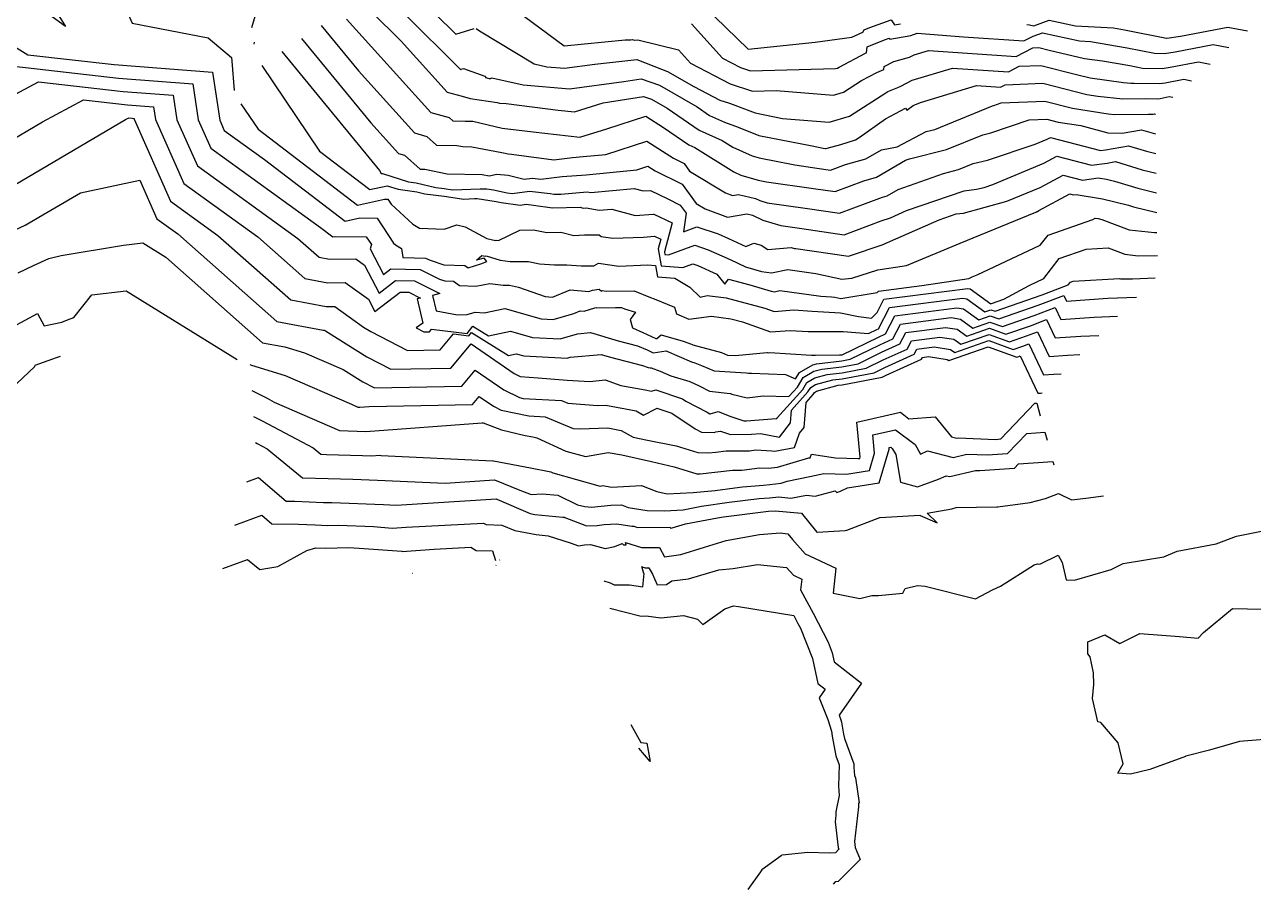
# Model space of a CAD drawing. Header units: metres. Extents: x 706150 to 707002, y 953723 to 954386.
# Drawn here: x 706434.2 to 706661.2, y 953722.8 to 953882.6 of the extents above; entities that cross this region are included whole.
import ezdxf

# ---------------------------------------------------------------- set-up
doc = ezdxf.new("R2010")
doc.units = ezdxf.units.M

msp = doc.modelspace()

# ---------------------------------------------------------------- linework, layer by layer
at = {"layer": 'CONTOUR_100'}
for points in [[(706561.7475, 953884.0711, 100), (706567.8968, 953878.0741, 100), (706580.242, 953879.3355, 100), (706587.0442, 953880.2616, 100), (706589.1043, 953881.2432, 100), (706589.3336, 953881.6322, 100), (706590.362, 953882.0501, 100), (706594.3153, 953883.4937, 100), (706594.9556, 953882.5492, 100), (706596.0465, 953882.7321, 100)], [(706619.3833, 953882.6314, 100), (706619.8605, 953882.5699, 100), (706620.6781, 953882.4042, 100), (706623.5089, 953883.4429, 100), (706628.3556, 953882.4026, 100), (706635.3952, 953881.9949, 100), (706637.4071, 953881.6474, 100), (706645.1996, 953880.0825, 100), (706645.2242, 953880.082, 100), (706647.7428, 953880.4569, 100), (706656.5417, 953882.139, 100), (706660.135, 953881.4774, 100)]]:
    msp.add_polyline3d(points, dxfattribs=at)
at = {"layer": 'CONTOUR_73'}
msp.add_polyline3d([(706546.2028, 953753.2584, 73), (706548.083, 953749.9787, 73), (706549.1412, 953749.8203, 73), (706549.7583, 953746.4166, 73), (706547.6821, 953748.8774, 73)], dxfattribs=at)
at = {"layer": 'CONTOUR_74'}
for points in [[(706521.3436, 953782.7442, 74), (706521.2879, 953782.646, 74)], [(706505.8398, 953781.2386, 74), (706505.9022, 953781.2339, 74), (706505.9025, 953781.2339, 74)], [(706542.3047, 953774.7761, 74), (706548.1218, 953773.3254, 74), (706549.0475, 953773.3535, 74), (706551.7528, 953772.9929, 74), (706555.9162, 953773.4248, 74), (706558.5244, 953772.763, 74), (706559.5459, 953771.7803, 74), (706563.609, 953774.6673, 74), (706565.1952, 953775.1849, 74), (706566.0822, 953775.092, 74), (706576.3113, 953773.4346, 74), (706577.0964, 953771.964, 74), (706577.5504, 953771.0862, 74), (706579.7917, 953765.499, 74), (706580.7746, 953760.8614, 74), (706582.1243, 953759.7981, 74), (706581.0164, 953758.2223, 74), (706582.6288, 953754.226, 74), (706583.2671, 953752.0676, 74), (706583.4222, 953751.099, 74), (706584.1003, 953747.5073, 74), (706584.7307, 953745.8473, 74), (706584.5719, 953741.8716, 74), (706584.6876, 953740.1446, 74), (706584.1042, 953737.1336, 74), (706584.1037, 953736.5365, 74), (706583.9557, 953735.2748, 74), (706584.5213, 953730.57, 74), (706584.6726, 953730.2138, 74), (706584.0212, 953729.5547, 74), (706582.9428, 953729.4832, 74), (706578.934, 953729.6558, 74), (706574.1664, 953729.1391, 74), (706574.127, 953729.1061, 74), (706573.9808, 953729.0042, 74), (706570.4344, 953726.4511, 74), (706570.1696, 953726.0814, 74), (706567.86, 953722.8018, 74)]]:
    msp.add_polyline3d(points, dxfattribs=at)
at = {"layer": 'CONTOUR_75'}
for points in [[(706470.8243, 953782.0784, 75), (706475.4013, 953783.7649, 75), (706477.6452, 953781.9399, 75), (706480.9795, 953782.4867, 75), (706486.3623, 953785.4071, 75), (706487.9921, 953785.9443, 75), (706489.8772, 953785.8689, 75), (706494.0321, 953785.9649, 75), (706495.9948, 953785.8846, 75), (706503.8953, 953785.2786, 75), (706503.937, 953785.2683, 75), (706509.897, 953785.6834, 75), (706516.6254, 953786.028, 75), (706517.6414, 953785.4488, 75), (706520.6645, 953785.3834, 75), (706521.1985, 953783.5807, 75)], [(706521.9913, 953783.7035, 75), (706521.9737, 953783.6724, 75)], [(706541.2304, 953779.828, 75), (706542.3962, 953779.4846, 75), (706543.1239, 953779.1114, 75), (706545.9625, 953779.0744, 75), (706548.443, 953778.7457, 75), (706548.6492, 953781.1766, 75), (706548.6296, 953781.1724, 75), (706548.2251, 953782.4862, 75), (706548.2654, 953782.4388, 75), (706548.8617, 953782.2492, 75), (706549.5395, 953782.2547, 75), (706550.2095, 953781.0478, 75), (706551.051, 953779.0927, 75), (706552.83, 953779.1636, 75), (706553.8113, 953779.7986, 75), (706556.8498, 953780.2052, 75), (706562.4623, 953781.8599, 75), (706565.0972, 953782.0895, 75), (706569.6441, 953782.8537, 75), (706575.0053, 953782.3183, 75), (706576.2965, 953780.8652, 75), (706577.7959, 953780.1617, 75), (706577.5753, 953778.1461, 75), (706579.8844, 953773.8209, 75), (706582.6547, 953768.465, 75), (706583.4404, 953766.5063, 75), (706583.785, 953764.8805, 75), (706588.8467, 953760.8931, 75), (706584.6919, 953754.9832, 75), (706585.028, 953754.15, 75), (706585.1611, 953753.7, 75), (706585.5098, 953751.5222, 75), (706585.667, 953750.6893, 75), (706587.4455, 953746.0063, 75), (706587.4178, 953745.312, 75), (706587.5175, 953743.8255, 75), (706587.7002, 953743.4266, 75), (706588.3844, 953738.8088, 75), (706588.2673, 953738.7509, 75), (706588.2666, 953738.0677, 75), (706587.517, 953731.6748, 75), (706587.6498, 953730.57, 75), (706588.5881, 953728.3608, 75), (706584.5478, 953724.2724, 75), (706583.9676, 953724.2339, 75), (706583.6002, 953723.7941, 75)], [(706642.0758, 953744.9585, 75), (706638.5376, 953744.1029, 75), (706636.1934, 953744.2779, 75), (706637.172, 953746.0279, 75), (706636.2843, 953749.8658, 75), (706633.0224, 953753.6655, 75), (706632.4839, 953753.8016, 75), (706631.5386, 953758.101, 75), (706631.7387, 953760.652, 75), (706631.7226, 953762.8431, 75), (706631.0908, 953765.7687, 75), (706630.6287, 953766.3214, 75), (706630.6478, 953768.5351, 75), (706633.7901, 953769.8777, 75), (706636.5869, 953768.2377, 75), (706640.2791, 953770.103, 75), (706647.5992, 953769.5419, 75), (706651.0244, 953769.2506, 75), (706652.0163, 953770.2551, 75), (706657.4069, 953774.6971, 75), (706665.7333, 953774.5174, 75)], [(706664.0604, 953750.583, 75), (706658.6748, 953750.1225, 75), (706653.123, 953748.5118, 75), (706648.7708, 953747.419, 75), (706648.7151, 953747.4331, 75), (706648.6747, 953747.3949, 75), (706642.0758, 953744.9585, 75)]]:
    msp.add_polyline3d(points, dxfattribs=at)
at = {"layer": 'CONTOUR_76'}
msp.add_polyline3d([(706473.0401, 953790.1124, 76), (706478.045, 953791.9565, 76), (706479.9012, 953790.367, 76), (706484.8331, 953790.283, 76), (706487.8907, 953790.164, 76), (706490.2524, 953790.0695, 76), (706492.2205, 953790.1149, 76), (706498.6962, 953789.8503, 76), (706502.1179, 953789.5878, 76), (706502.136, 953789.5833, 76), (706504.7173, 953789.7631, 76), (706519.0007, 953790.4946, 76), (706519.508, 953790.2053, 76), (706522.3668, 953790.1435, 76), (706524.797, 953789.098, 76), (706528.702, 953788.3993, 76), (706530.957, 953788.1684, 76), (706534.9866, 953786.8788, 76), (706536.5629, 953786.3245, 76), (706537.6675, 953786.4658, 76), (706538.7668, 953786.5208, 76), (706541.5011, 953785.8064, 76), (706543.2359, 953786.1562, 76), (706544.5941, 953786.727, 76), (706544.8494, 953786.4719, 76), (706545.3637, 953786.4618, 76), (706545.2274, 953786.9043, 76), (706545.23, 953786.9012, 76), (706548.1631, 953785.9684, 76), (706551.4966, 953785.9957, 76), (706552.4588, 953784.2625, 76), (706555.44, 953784.6997, 76), (706559.7941, 953786.0312, 76), (706563.8245, 953787.2562, 76), (706570.0006, 953788.396, 76), (706573.781, 953788.6666, 76), (706575.2434, 953788.5351, 76), (706576.092, 953787.4787, 76), (706578.4351, 953784.8418, 76), (706584.1181, 953782.1755, 76), (706583.6111, 953777.5419, 76), (706588.5457, 953776.5528, 76), (706590.7662, 953777.0924, 76), (706591.947, 953777.1248, 76), (706596.444, 953777.5498, 76), (706596.8975, 953778.3921, 76), (706599.1873, 953778.9386, 76), (706600.6115, 953778.8485, 76), (706609.8916, 953776.5164, 76), (706613.0276, 953778.145, 76), (706614.5003, 953778.8369, 76), (706620.7222, 953782.7971, 76), (706621.3715, 953782.9548, 76), (706621.7723, 953782.9357, 76), (706625.1472, 953784.5977, 76), (706625.9177, 953783.2024, 76), (706626.6732, 953780.0158, 76), (706628.1828, 953779.961, 76), (706634.9826, 953781.908, 76), (706637.1944, 953783.0405, 76), (706644.6646, 953784.2484, 76), (706647.139, 953785.3331, 76), (706654.3489, 953786.6455, 76), (706658.1466, 953788.0918, 76), (706665.5364, 953789.567, 76)], dxfattribs=at)
at = {"layer": 'CONTOUR_77'}
msp.add_polyline3d([(706475.2559, 953798.1464, 77), (706477.4025, 953798.9374, 77), (706482.5255, 953794.5504, 77), (706484.1206, 953794.5232, 77), (706489.4118, 953794.3171, 77), (706490.5619, 953794.2948, 77), (706490.9762, 953794.2821, 77), (706500.5034, 953793.9415, 77), (706502.8841, 953793.8394, 77), (706521.3692, 953794.9588, 77), (706521.3808, 953794.9541, 77), (706521.4309, 953794.9348, 77), (706527.6327, 953792.2668, 77), (706528.5064, 953792.1105, 77), (706533.6313, 953791.5857, 77), (706533.8919, 953791.5636, 77), (706533.9472, 953791.5361, 77), (706533.993, 953791.5254, 77), (706538.0414, 953790.0021, 77), (706539.9945, 953790.0786, 77), (706541.3166, 953790.212, 77), (706543.6324, 953790.3406, 77), (706546.3984, 953789.9059, 77), (706546.7805, 953789.9053, 77), (706547.4645, 953789.6877, 77), (706553.4537, 953789.7366, 77), (706553.5495, 953789.5642, 77), (706553.8461, 953789.6077, 77), (706556.2974, 953790.3573, 77), (706562.2115, 953791.4883, 77), (706563.3434, 953791.6537, 77), (706571.6579, 953792.6925, 77), (706572.8753, 953792.7796, 77), (706577.7425, 953792.342, 77), (706580.567, 953788.8261, 77), (706580.5738, 953788.8185, 77), (706580.6221, 953788.7958, 77), (706585.8209, 953789.1061, 77), (706586.1326, 953789.1775, 77), (706592.2272, 953791.5074, 77), (706592.3062, 953791.55, 77), (706599.5925, 953791.932, 77), (706599.6926, 953791.912, 77), (706602.7874, 953790.5692, 77), (706600.9825, 953792.3315, 77), (706605.5472, 953793.1443, 77), (706606.3498, 953793.3919, 77), (706613.8514, 953793.4827, 77), (706614.0072, 953793.4946, 77), (706619.9748, 953794.3021, 77), (706622.8518, 953795.0455, 77), (706625.2258, 953795.9494, 77), (706627.6095, 953794.7673, 77), (706630.3046, 953795.1286, 77), (706633.5682, 953795.5633, 77)], dxfattribs=at)
at = {"layer": 'CONTOUR_78'}
msp.add_polyline3d([(706476.8365, 953805.3772, 78), (706477.1496, 953805.2187, 78), (706479.0357, 953804.2223, 78), (706485.5576, 953798.8343, 78), (706490.2805, 953798.7425, 78), (706494.8379, 953798.6031, 78), (706499.4159, 953798.4394, 78), (706511.8844, 953797.9047, 78), (706521.0468, 953798.4595, 78), (706525.7057, 953796.6071, 78), (706527.804, 953795.7962, 78), (706529.8437, 953795.9108, 78), (706532.7258, 953795.6658, 78), (706536.346, 953793.8651, 78), (706537.6941, 953793.5506, 78), (706538.9578, 953793.4201, 78), (706542.5014, 953793.7806, 78), (706544.4724, 953793.8807, 78), (706545.7308, 953793.3928, 78), (706549.2494, 953792.8202, 78), (706552.405, 953792.7871, 78), (706555.8864, 953792.95, 78), (706559.259, 953793.5949, 78), (706564.3765, 953794.3427, 78), (706569.8986, 953795.0327, 78), (706571.8074, 953795.1897, 78), (706573.5319, 953795.3178, 78), (706575.7696, 953795.1112, 78), (706578.6916, 953795.6333, 78), (706580.273, 953795.4936, 78), (706583.959, 953796.4298, 78), (706584.2787, 953796.1457, 78), (706584.9701, 953796.3989, 78), (706586.2748, 953797.0177, 78), (706592.1261, 953797.9579, 78), (706593.9395, 953804.1871, 78), (706593.9169, 953804.4434, 78), (706594.233, 953804.5147, 78), (706594.5072, 953804.3075, 78), (706595.1489, 953803.1451, 78), (706596.0539, 953798.0322, 78), (706599.1973, 953797.2018, 78), (706603.0333, 953798.6193, 78), (706604.4761, 953799.2488, 78), (706605.123, 953799.085, 78), (706609.9025, 953800.2424, 78), (706610.7147, 953800.2065, 78), (706617.0837, 953800.6557, 78), (706617.8464, 953801.461, 78), (706624.2097, 953801.8924, 78), (706624.3908, 953801.2515, 78)], dxfattribs=at)
at = {"layer": 'CONTOUR_79'}
msp.add_polyline3d([(706476.5012, 953810.1853, 79), (706478.0719, 953809.3904, 79), (706487.5324, 953804.3922, 79), (706488.9631, 953803.2103, 79), (706489.9991, 953803.1902, 79), (706496.6214, 953802.9876, 79), (706498.3287, 953802.9375, 79), (706499.8301, 953803.0494, 79), (706500.0698, 953803.0019, 79), (706520.698, 953802.012, 79), (706520.6982, 953802.0121, 79), (706520.8304, 953801.9811, 79), (706527.6785, 953800.7025, 79), (706531.4489, 953799.941, 79), (706531.8328, 953799.7619, 79), (706540.5306, 953797.3381, 79), (706541.0241, 953797.4287, 79), (706542.6655, 953797.1544, 79), (706548.1715, 953797.4339, 79), (706551.0061, 953796.3349, 79), (706552.9555, 953795.8998, 79), (706557.7326, 953796.1474, 79), (706561.7807, 953796.5015, 79), (706565.4096, 953797.0318, 79), (706566.8379, 953797.2102, 79), (706570.7328, 953797.5307, 79), (706571.8929, 953797.6168, 79), (706573.9649, 953797.8942, 79), (706575.107, 953798.2271, 79), (706579.2664, 953799.0903, 79), (706581.8878, 953799.6344, 79), (706586.0349, 953799.5152, 79), (706590.3145, 953800.2028, 79), (706591.2509, 953803.4196, 79), (706590.9517, 953806.8019, 79), (706595.1231, 953807.743, 79), (706598.7416, 953805.0084, 79), (706599.7122, 953803.2502, 79), (706601.0533, 953803.8353, 79), (706605.7715, 953802.6407, 79), (706608.3163, 953803.257, 79), (706612.142, 953803.0875, 79), (706615.8336, 953803.348, 79), (706619.3496, 953807.0604, 79), (706622.7083, 953807.2881, 79), (706623.1301, 953805.7959, 79)], dxfattribs=at)
at = {"layer": 'CONTOUR_80'}
for points in [[(706392.6042, 953804.4509, 80), (706398.8027, 953803.0417, 80), (706413.0521, 953801.8664, 80), (706415.8568, 953803.9915, 80), (706427.7369, 953812.7776, 80), (706430.5708, 953814.2275, 80), (706436.1131, 953819.4391, 80), (706436.1645, 953819.7005, 80), (706440.1144, 953821.0918, 80), (706440.8167, 953821.3252, 80)], [(706476.1659, 953814.9934, 80), (706478.9942, 953813.562, 80), (706480.3215, 953812.8608, 80), (706492.3711, 953807.5806, 80), (706497.2454, 953807.4375, 80), (706518.7644, 953809.0413, 80), (706518.9598, 953809.0026, 80), (706518.9604, 953809.003, 80), (706522.2988, 953807.719, 80), (706526.6657, 953806.6964, 80), (706528.0767, 953806.433, 80), (706528.8535, 953806.276, 80), (706534.1912, 953803.7858, 80), (706537.808, 953802.7779, 80), (706542.0402, 953803.5556, 80), (706544.5438, 953803.1371, 80), (706550.0238, 953801.8575, 80), (706554.2398, 953800.8947, 80), (706558.3798, 953799.5896, 80), (706558.7832, 953799.5773, 80), (706559.0457, 953799.6062, 80), (706565.0064, 953800.2793, 80), (706566.6943, 953800.2911, 80), (706569.9869, 953800.7088, 80), (706571.634, 953800.626, 80), (706573.3247, 953800.8522, 80), (706579.0784, 953802.5295, 80), (706579.3519, 953802.5789, 80), (706579.5738, 953803.2223, 80), (706584.0037, 953802.5257, 80), (706588.2311, 953802.4041, 80), (706588.5028, 953802.4478, 80), (706588.5623, 953802.652, 80), (706587.9866, 953809.1605, 80), (706596.0133, 953810.9714, 80), (706597.5758, 953809.7905, 80), (706602.4639, 953810.1079, 80), (706605.4336, 953806.4462, 80), (706606.42, 953806.1965, 80), (706606.7302, 953806.2716, 80), (706613.5693, 953805.9686, 80), (706614.5835, 953806.0402, 80), (706620.8528, 953812.6598, 80), (706621.207, 953812.6838, 80), (706621.8694, 953810.3402, 80)]]:
    msp.add_polyline3d(points, dxfattribs=at)
at = {"layer": 'CONTOUR_81'}
for points in [[(706397.6798, 953807.3283, 81), (706401.6175, 953806.4331, 81), (706410.6696, 953805.6865, 81), (706412.4513, 953807.0365, 81), (706419.9983, 953812.618, 81), (706428.3242, 953816.8776, 81), (706429.0231, 953817.5348, 81), (706429.2645, 953818.7623, 81), (706429.2327, 953824.2894, 81), (706432.0191, 953826.7893, 81), (706436.6109, 953829.2408, 81), (706437.8375, 953826.9605, 81), (706441.071, 953827.6448, 81), (706442.1595, 953828.0458, 81), (706443.3163, 953828.4734, 81), (706446.6546, 953832.694, 81), (706452.9754, 953833.4262, 81), (706473.4783, 953820.7, 81)], [(706475.8306, 953819.8015, 81), (706476.0997, 953819.6653, 81), (706482.3409, 953817.7462, 81), (706494.6142, 953812.4597, 81), (706495.7802, 953811.9487, 81), (706496.1621, 953811.9375, 81), (706497.8788, 953812.0654, 81), (706516.9728, 953812.4265, 81), (706518.2096, 953813.9003, 81), (706520.8408, 953812.0933, 81), (706522.2653, 953811.3824, 81), (706527.384, 953810.3119, 81), (706530.3949, 953810.1386, 81), (706535.5837, 953807.9892, 81), (706536.8095, 953807.8932, 81), (706541.946, 953808.0816, 81), (706544.458, 953807.6252, 81), (706546.6155, 953806.4034, 81), (706549.2969, 953805.8443, 81), (706554.5708, 953804.7909, 81), (706558.5801, 953803.527, 81), (706560.6048, 953803.4651, 81), (706561.9223, 953803.6101, 81), (706563.8336, 953803.826, 81), (706568.114, 953803.8561, 81), (706569.2873, 953804.0049, 81), (706572.2942, 953803.8538, 81), (706572.7973, 953803.7819, 81), (706576.4802, 953804.4474, 81), (706577.3989, 953807.1107, 81), (706578.211, 953808.1703, 81), (706578.5786, 953812.8008, 81), (706579.911, 953814.2768, 81), (706580.134, 953814.6476, 81), (706580.5406, 953814.8844, 81), (706584.5181, 953815.968, 81), (706585.2375, 953816.0515, 81), (706592.6259, 953817.4498, 81), (706593.4072, 953817.8286, 81), (706599.9102, 953820.7831, 81), (706600.083, 953821.115, 81), (706601.2297, 953821.2649, 81), (706604.6865, 953820.721, 81), (706604.9507, 953820.5276, 81), (706612.2588, 953823.0964, 81), (706617.5446, 953821.1589, 81), (706617.9062, 953821.2856, 81), (706618.1423, 953821.3748, 81), (706621.4037, 953814.4953, 81), (706621.8916, 953814.5295, 81), (706622.2293, 953814.5431, 81)]]:
    msp.add_polyline3d(points, dxfattribs=at)
at = {"layer": 'CONTOUR_82'}
msp.add_polyline3d([(706433.0045, 953836.7589, 82), (706435.8606, 953838.0848, 82), (706438.6819, 953839.3831, 82), (706440.93, 953839.9233, 82), (706452.4523, 953841.8591, 82), (706456.049, 953842.2757, 82), (706460.31, 953839.6309, 82), (706478.1729, 953823.8287, 82), (706482.2685, 953823.0595, 82), (706485.9362, 953821.9317, 82), (706493.0813, 953818.854, 82), (706496.7257, 953816.5805, 82), (706498.8551, 953815.4811, 82), (706514.976, 953815.7859, 82), (706517.4619, 953818.7482, 82), (706522.7504, 953815.1163, 82), (706525.6133, 953813.6874, 82), (706526.3091, 953813.5419, 82), (706533.3861, 953813.1346, 82), (706534.5902, 953812.6358, 82), (706540.0695, 953812.2069, 82), (706541.613, 953812.2635, 82), (706547.1772, 953811.2523, 82), (706548.575, 953810.4608, 82), (706550.9719, 953811.6617, 82), (706551.011, 953811.7285, 82), (706553.7654, 953810.8373, 82), (706558.1029, 953807.8843, 82), (706559.2689, 953807.2766, 82), (706561.5836, 953807.2147, 82), (706561.8879, 953807.3427, 82), (706562.8083, 953807.4627, 82), (706564.6024, 953806.8477, 82), (706568.4989, 953806.9351, 82), (706570.1886, 953807.0643, 82), (706573.6922, 953806.3713, 82), (706575.7309, 953809.0311, 82), (706575.9177, 953811.3835, 82), (706578.9372, 953814.7286, 82), (706579.4425, 953815.5689, 82), (706580.3641, 953816.1056, 82), (706583.5163, 953816.9644, 82), (706585.234, 953817.1637, 82), (706591.1493, 953818.2833, 82), (706593.1151, 953819.2363, 82), (706598.5838, 953821.7209, 82), (706599.0665, 953822.6479, 82), (706602.2688, 953823.0664, 82), (706605.2897, 953822.5911, 82), (706606.0576, 953822.0289, 82), (706612.3338, 953824.235, 82), (706616.8733, 953822.571, 82), (706618.6191, 953823.1828, 82), (706619.7589, 953823.6138, 82), (706622.467, 953817.9015, 82), (706624.381, 953818.0357, 82), (706625.7058, 953818.089, 82)], dxfattribs=at)
at = {"layer": 'CONTOUR_83'}
msp.add_polyline3d([(706430.4736, 953843.7505, 83), (706434.3138, 953845.5216, 83), (706444.5262, 953851.5444, 83), (706455.5116, 953853.8418, 83), (706458.66, 953846.7267, 83), (706462.5278, 953843.9275, 83), (706480.7839, 953827.7775, 83), (706489.386, 953826.1619, 83), (706489.5315, 953826.1171, 83), (706489.8149, 953825.9951, 83), (706497.4423, 953821.2369, 83), (706501.899, 953818.9358, 83), (706512.9793, 953819.1453, 83), (706516.7142, 953823.596, 83), (706524.6599, 953818.1393, 83), (706525.7759, 953817.5823, 83), (706529.1088, 953817.3317, 83), (706534.478, 953816.9357, 83), (706538.6201, 953816.6409, 83), (706541.4996, 953816.9866, 83), (706544.3637, 953815.9514, 83), (706548.8597, 953815.1356, 83), (706550.0324, 953814.8805, 83), (706550.8347, 953815.0981, 83), (706550.8347, 953815.1038, 83), (706555.7714, 953813.4278, 83), (706556.3761, 953813.0161, 83), (706560.3106, 953810.9654, 83), (706560.8391, 953810.689, 83), (706560.8829, 953810.6837, 83), (706562.3568, 953811.124, 83), (706564.7073, 953810.2228, 83), (706567.1071, 953809.4001, 83), (706567.6002, 953809.4112, 83), (706573.0759, 953809.8298, 83), (706573.1865, 953809.808, 83), (706573.2509, 953809.8919, 83), (706573.2567, 953809.9662, 83), (706577.9634, 953815.1804, 83), (706578.7511, 953816.4903, 83), (706580.1876, 953817.3269, 83), (706582.5145, 953817.9608, 83), (706585.2305, 953818.276, 83), (706589.6727, 953819.1167, 83), (706592.8229, 953820.6439, 83), (706597.2575, 953822.6587, 83), (706598.05, 953824.1808, 83), (706603.308, 953824.8679, 83), (706605.893, 953824.4612, 83), (706607.1645, 953823.5302, 83), (706612.4088, 953825.3736, 83), (706616.2019, 953823.9832, 83), (706619.332, 953825.0801, 83), (706621.3756, 953825.8527, 83), (706623.5302, 953821.3078, 83), (706626.8704, 953821.5419, 83), (706629.1824, 953821.6349, 83)], dxfattribs=at)
at = {"layer": 'CONTOUR_84'}
msp.add_polyline3d([(706428.7868, 953850.8846, 84), (706452.8461, 953865.0737, 84), (706453.4328, 953865.3879, 84), (706454.0603, 953865.3168, 84), (706454.4322, 953865.2878, 84), (706454.46, 953865.1073, 84), (706461.1468, 953849.9957, 84), (706469.9216, 953843.6452, 84), (706483.3948, 953831.7262, 84), (706489.9517, 953830.4948, 84), (706491.5256, 953830.5179, 84), (706496.8313, 953826.7214, 84), (706498.1589, 953825.8932, 84), (706504.9428, 953822.3905, 84), (706510.9825, 953822.5047, 84), (706513.4641, 953825.4619, 84), (706516.3022, 953825.1023, 84), (706516.3085, 953825.1086, 84), (706516.7569, 953825.6859, 84), (706523.6238, 953821.4794, 84), (706525.0216, 953821.7771, 84), (706526.4142, 953821.376, 84), (706534.4199, 953820.9639, 84), (706534.9862, 953821.1283, 84), (706540.7287, 953821.6664, 84), (706542.2149, 953821.2203, 84), (706548.3838, 953819.6479, 84), (706549.4368, 953819.2673, 84), (706549.813, 953819.199, 84), (706549.9776, 953819.1632, 84), (706551.6339, 953818.5619, 84), (706553.6278, 953817.7046, 84), (706557.0936, 953816.6394, 84), (706558.8522, 953815.8718, 84), (706560.7605, 953814.8735, 84), (706564.5538, 953814.4206, 84), (706564.6213, 953814.4408, 84), (706564.8756, 953814.3433, 84), (706567.7332, 953813.6595, 84), (706570.689, 953814.0001, 84), (706575.4056, 953813.8774, 84), (706576.9896, 953815.6321, 84), (706578.0596, 953817.4116, 84), (706580.0111, 953818.5481, 84), (706581.5127, 953818.9572, 84), (706585.227, 953819.3883, 84), (706588.1961, 953819.9502, 84), (706592.5307, 953822.0515, 84), (706595.9311, 953823.5965, 84), (706597.0335, 953825.7137, 84), (706604.3472, 953826.6694, 84), (706606.4962, 953826.3313, 84), (706608.2714, 953825.0315, 84), (706612.4838, 953826.5122, 84), (706615.5306, 953825.3954, 84), (706620.0449, 953826.9774, 84), (706622.9922, 953828.0916, 84), (706624.5935, 953824.714, 84), (706629.3598, 953825.0481, 84), (706632.6589, 953825.1808, 84)], dxfattribs=at)
at = {"layer": 'CONTOUR_85'}
msp.add_polyline3d([(706423.2598, 953856.2476, 85), (706437.4885, 953864.6391, 85), (706445.0935, 953868.7118, 85), (706453.2272, 953867.7909, 85), (706458.0472, 953867.4148, 85), (706458.4075, 953865.0751, 85), (706463.6335, 953853.2647, 85), (706477.3154, 953843.3629, 85), (706486.0058, 953835.675, 85), (706490.2351, 953834.8807, 85), (706493.4506, 953834.928, 85), (706497.7358, 953831.8618, 85), (706498.9432, 953829.5654, 85), (706503.5986, 953833.1916, 85), (706505.2083, 953833.1615, 85), (706507.3613, 953832.0865, 85), (706506.7436, 953831.9161, 85), (706507.786, 953827.4435, 85), (706506.5532, 953826.5854, 85), (706507.9867, 953825.8453, 85), (706508.9858, 953825.8642, 85), (706509.3962, 953826.3533, 85), (706516.0001, 953825.5165, 85), (706516.0015, 953825.518, 85), (706517.0446, 953826.8609, 85), (706519.9053, 953825.1085, 85), (706523.9738, 953825.9749, 85), (706528.027, 953824.8075, 85), (706533.1544, 953824.5436, 85), (706536.3742, 953825.4781, 85), (706538.787, 953825.7042, 85), (706543.8746, 953824.1773, 85), (706547.4543, 953823.2648, 85), (706549.209, 953822.5077, 85), (706550.3587, 953821.9554, 85), (706552.7682, 953822.2971, 85), (706552.8783, 953822.2572, 85), (706557.3939, 953820.3156, 85), (706558.054, 953820.1127, 85), (706559.2437, 953819.5935, 85), (706561.5961, 953818.6082, 85), (706567.5, 953818.2816, 85), (706567.9519, 953818.2294, 85), (706568.0411, 953818.2081, 85), (706568.1244, 953818.2177, 85), (706568.4992, 953818.2079, 85), (706574.7723, 953817.9601, 85), (706576.6438, 953817.1284, 85), (706577.3682, 953818.3329, 85), (706579.8346, 953819.7693, 85), (706580.5109, 953819.9536, 85), (706585.2235, 953820.5005, 85), (706586.7195, 953820.7836, 85), (706592.2385, 953823.4592, 85), (706594.6048, 953824.5342, 85), (706596.017, 953827.2465, 85), (706605.3864, 953828.4708, 85), (706607.0995, 953828.2013, 85), (706609.3784, 953826.5328, 85), (706612.5588, 953827.6508, 85), (706614.8592, 953826.8075, 85), (706620.7578, 953828.8747, 85), (706624.6089, 953830.3306, 85), (706625.6567, 953828.1203, 85), (706631.8492, 953828.5543, 85), (706636.1354, 953828.7268, 85)], dxfattribs=at)
at = {"layer": 'CONTOUR_86'}
msp.add_polyline3d([(706422.131, 953864.2044, 86), (706436.7541, 953872.0356, 86), (706452.3941, 953870.2649, 86), (706461.6621, 953869.5419, 86), (706462.355, 953865.0429, 86), (706466.1202, 953856.5337, 86), (706484.7093, 953843.0806, 86), (706488.6168, 953839.6238, 86), (706490.5185, 953839.2667, 86), (706495.3757, 953839.3381, 86), (706497.0332, 953838.1521, 86), (706499.7442, 953832.9964, 86), (706502.74, 953835.3299, 86), (706506.2393, 953835.2645, 86), (706510.9195, 953832.9275, 86), (706509.5769, 953832.5572, 86), (706510.2426, 953829.7004, 86), (706514.1643, 953828.9923, 86), (706515.9477, 953829.0471, 86), (706517.4234, 953829.4514, 86), (706519.1452, 953829.3675, 86), (706522.926, 953830.1726, 86), (706529.6399, 953828.239, 86), (706531.8888, 953828.1232, 86), (706535.6912, 953829.2268, 86), (706536.8667, 953829.6969, 86), (706537.6134, 953829.6362, 86), (706539.5359, 953830.2882, 86), (706539.8052, 953830.3281, 86), (706539.7994, 953830.2663, 86), (706543.4036, 953830.334, 86), (706544.4941, 953830.3403, 86), (706545.0484, 953830.1165, 86), (706547.079, 953829.4471, 86), (706546.0693, 953828.1211, 86), (706546.5433, 953826.5627, 86), (706548.4486, 953825.7406, 86), (706550.8636, 953824.5805, 86), (706551.0459, 953824.6063, 86), (706551.8102, 953825.2952, 86), (706555.8991, 953824.1221, 86), (706557.4219, 953823.5314, 86), (706557.6482, 953823.4513, 86), (706562.9767, 953821.9945, 86), (706564.0712, 953821.536, 86), (706565.5718, 953821.453, 86), (706571.3229, 953822.0381, 86), (706571.3971, 953822.0352, 86), (706571.6186, 953821.9368, 86), (706571.8382, 953822.0048, 86), (706579.5783, 953821.5546, 86), (706580.3517, 953821.5519, 86), (706584.7829, 953821.562, 86), (706585.2201, 953821.6128, 86), (706585.2429, 953821.6171, 86), (706591.9464, 953824.8668, 86), (706593.2785, 953825.472, 86), (706595.0005, 953828.7794, 86), (706606.4256, 953830.2723, 86), (706607.7027, 953830.0714, 86), (706610.4853, 953828.0341, 86), (706612.6338, 953828.7894, 86), (706614.1878, 953828.2197, 86), (706621.4708, 953830.772, 86), (706626.2255, 953832.5695, 86), (706626.72, 953831.5265, 86), (706634.3386, 953832.0605, 86), (706639.6119, 953832.2727, 86)], dxfattribs=at)
at = {"layer": 'CONTOUR_87'}
msp.add_polyline3d([(706428.4148, 953875.3595, 87), (706451.5609, 953872.7389, 87), (706465.2771, 953871.6689, 87), (706466.3025, 953865.0108, 87), (706468.6069, 953859.8028, 87), (706488.8562, 953845.1482, 87), (706491.167, 953843.384, 87), (706491.5855, 953843.4774, 87), (706497.3272, 953843.3988, 87), (706498.275, 953841.9671, 87), (706498.0361, 953841.1989, 87), (706500.5451, 953836.4274, 87), (706501.8813, 953837.4682, 87), (706507.2703, 953837.3674, 87), (706510.8462, 953835.5819, 87), (706511.8771, 953835.2462, 87), (706513.4595, 953835.1951, 87), (706514.5328, 953834.4035, 87), (706517.5669, 953834.2729, 87), (706520.1521, 953834.7525, 87), (706522.6108, 953834.4491, 87), (706523.7902, 953834.4647, 87), (706525.449, 953834.0977, 87), (706530.3768, 953832.365, 87), (706531.7511, 953832.2707, 87), (706535.003, 953833.5711, 87), (706538.4607, 953833.2898, 87), (706539.1365, 953833.5189, 87), (706540.3624, 953833.7005, 87), (706540.7706, 953833.3833, 87), (706540.9298, 953833.4766, 87), (706541.6921, 953833.3616, 87), (706546.7995, 953833.3911, 87), (706549.8397, 953832.1635, 87), (706550.4956, 953831.9473, 87), (706554.2898, 953830.3902, 87), (706554.6735, 953829.1613, 87), (706556.9465, 953828.1487, 87), (706561.1462, 953828.7372, 87), (706564.6806, 953828.2544, 87), (706566.8539, 953827.6896, 87), (706572.0237, 953825.8279, 87), (706575.6639, 953826.0906, 87), (706578.96, 953825.8989, 87), (706584.0155, 953825.8813, 87), (706585.4711, 953825.8847, 87), (706590.1324, 953825.5367, 87), (706591.6542, 953826.2745, 87), (706591.9521, 953826.4098, 87), (706593.984, 953830.3123, 87), (706607.4648, 953832.0738, 87), (706608.306, 953831.9415, 87), (706611.5922, 953829.5354, 87), (706612.7088, 953829.9279, 87), (706613.5165, 953829.6319, 87), (706622.1837, 953832.6692, 87), (706627.0447, 953834.507, 87), (706627.4492, 953835.0324, 87), (706627.9266, 953835.1975, 87), (706636.5184, 953835.7096, 87), (706636.7134, 953835.636, 87), (706636.8669, 953835.6188, 87), (706638.896, 953835.6499, 87), (706643.0884, 953835.8186, 87)], dxfattribs=at)
at = {"layer": 'CONTOUR_88'}
for points in [[(706431.2432, 953890.1187, 88), (706435.559, 953892.3132, 88), (706441.7761, 953882.2378, 88), (706433.19, 953888.5256, 88), (706431.2432, 953890.1187, 88)], [(706426.375, 953882.231, 88), (706434.7722, 953877.0194, 88), (706450.7278, 953875.213, 88), (706468.892, 953873.7959, 88), (706470.2499, 953864.9786, 88), (706471.0937, 953863.0718, 88), (706478.5074, 953857.7064, 88), (706493.4457, 953846.3019, 88), (706496.1513, 953846.9059, 88), (706499.324, 953846.8624, 88), (706502.3867, 953842.236, 88), (706502.72, 953841.9317, 88), (706503.8535, 953841.2468, 88), (706504.1148, 953839.5487, 88), (706508.3013, 953839.4704, 88), (706509.1252, 953839.059, 88), (706511.655, 953838.2353, 88), (706515.5376, 953838.1099, 88), (706516.1757, 953837.6393, 88), (706518.5295, 953838.3925, 88), (706519.6212, 953838.8623, 88), (706519.1013, 953839.4535, 88), (706517.7221, 953839.0991, 88), (706518.6923, 953839.9743, 88), (706519.3287, 953839.8347, 88), (706519.4996, 953839.8776, 88), (706522.0761, 953839.0659, 88), (706523.9078, 953838.8582, 88), (706525.2178, 953838.8652, 88), (706527.3171, 953838.8642, 88), (706529.3694, 953838.4164, 88), (706532.133, 953838.2125, 88), (706534.3768, 953838.2256, 88), (706537.0385, 953838.0339, 88), (706539.3794, 953838.0502, 88), (706540.2407, 953838.5551, 88), (706543.9974, 953837.9883, 88), (706549.3259, 953838.2213, 88), (706550.7611, 953838.0965, 88), (706551.1431, 953836.0197, 88), (706554.3731, 953835.7265, 88), (706557.1134, 953834.0914, 88), (706559.0193, 953832.2491, 88), (706560.3307, 953832.5743, 88), (706563.8095, 953832.0991, 88), (706570.9729, 953830.2376, 88), (706572.6948, 953829.6175, 88), (706576.3267, 953829.8796, 88), (706579.7367, 953829.6649, 88), (706584.9806, 953829.3785, 88), (706588.2899, 953828.6432, 88), (706590.6553, 953828.3483, 88), (706591.6986, 953829.408, 88), (706592.9675, 953831.8452, 88), (706608.504, 953833.8753, 88), (706608.9092, 953833.8116, 88), (706612.6991, 953831.0367, 88), (706612.7838, 953831.0665, 88), (706612.8451, 953831.0441, 88), (706615.1589, 953831.8549, 88), (706619.8015, 953834.3951, 88), (706622.5364, 953835.6854, 88), (706625.3761, 953839.3741, 88), (706630.3359, 953841.0892, 88), (706634.4212, 953841.3327, 88), (706637.5053, 953840.1695, 88), (706639.9325, 953839.8969, 88), (706643.5068, 953839.9517, 88)]]:
    msp.add_polyline3d(points, dxfattribs=at)
at = {"layer": 'CONTOUR_89'}
for points in [[(706430.0011, 953900.0285, 89), (706440.0299, 953905.1158, 89), (706442.1667, 953906.204, 89), (706445.5645, 953907.5481, 89), (706445.5735, 953907.5329, 89), (706444.749, 953903.7438, 89), (706454.0537, 953882.8509, 89), (706468.0929, 953880.1898, 89), (706472.4619, 953876.5568, 89), (706472.464, 953875.8665, 89), (706472.9545, 953870.4535, 89)], [(706474.1704, 953867.954, 89), (706477.3288, 953863.2638, 89), (706495.7244, 953849.2198, 89), (706500.717, 953850.3343, 89), (706501.3208, 953850.326, 89), (706501.9035, 953849.4457, 89), (706505.9566, 953845.7457, 89), (706507.1592, 953845.019, 89), (706511.7441, 953844.7939, 89), (706514.0581, 953845.5945, 89), (706515.5944, 953845.2402, 89), (706519.5939, 953843.1034, 89), (706521.2262, 953842.7454, 89), (706521.3581, 953842.7785, 89), (706521.7576, 953842.7294, 89), (706525.731, 953844.6492, 89), (706528.2485, 953844.6676, 89), (706530.6886, 953844.2157, 89), (706533.2871, 953844.2364, 89), (706535.7076, 953843.6179, 89), (706537.6327, 953843.7753, 89), (706540.3925, 953843.7894, 89), (706540.7442, 953843.4607, 89), (706542.9054, 953843.119, 89), (706548.5718, 953843.3313, 89), (706550.5889, 953843.5326, 89), (706551.741, 953842.9911, 89), (706551.2603, 953841.1709, 89), (706551.8319, 953838.0632, 89), (706555.806, 953837.7024, 89), (706557.6861, 953838.3893, 89), (706558.6206, 953838.0775, 89), (706562.1057, 953836.523, 89), (706563.5943, 953834.6599, 89), (706564.2538, 953835.5548, 89), (706568.2094, 953834.5295, 89), (706572.1411, 953833.3303, 89), (706572.752, 953833.2534, 89), (706573.7694, 953833.4572, 89), (706581.3321, 953832.4136, 89), (706583.26, 953832.2922, 89), (706583.9344, 953832.2554, 89), (706585.0265, 953832.0127, 89), (706591.7334, 953833.092, 89), (706591.8792, 953833.2401, 89), (706591.951, 953833.378, 89), (706599.979, 953834.4271, 89), (706608.6608, 953835.7174, 89), (706609.3103, 953835.9886, 89), (706610.2312, 953836.3658, 89), (706621.873, 953841.8583, 89), (706623.303, 953843.7158, 89), (706631.5647, 953846.5726, 89), (706631.9914, 953846.8719, 89), (706632.59, 953846.7698, 89), (706633.2368, 953846.6115, 89), (706638.2971, 953844.7029, 89), (706642.998, 953844.175, 89), (706643.4215, 953844.1815, 89)]]:
    msp.add_polyline3d(points, dxfattribs=at)
at = {"layer": 'CONTOUR_90'}
for points in [[(706500.1486, 953889.7874, 90), (706499.0836, 953893.3235, 90), (706497.8308, 953902.03, 90), (706482.5414, 953903.6297, 90), (706476.1577, 953881.9967, 90)], [(706476.6166, 953879.3567, 90), (706476.5741, 953878.97, 90)], [(706478.0539, 953875.0421, 90), (706488.6895, 953859.2481, 90), (706498.0032, 953852.1377, 90), (706501.1705, 953852.8447, 90), (706503.2282, 953852.2, 90), (706506.655, 953851.7333, 90), (706508.1821, 953851.3604, 90), (706511.7117, 953850.8811, 90), (706515.3699, 953850.3833, 90), (706517.3389, 953850.462, 90), (706517.8042, 953850.4529, 90), (706521.3402, 953849.9504, 90), (706522.2673, 953849.7545, 90), (706525.7875, 953849.2651, 90), (706526.9029, 953849.4074, 90), (706528.2376, 953849.2465, 90), (706531.7155, 953848.7368, 90), (706536.8469, 953848.8546, 90), (706537.4215, 953848.7078, 90), (706537.9869, 953848.754, 90), (706540.3619, 953848.2996, 90), (706542.7092, 953848.5229, 90), (706546.9882, 953847.3647, 90), (706550.3859, 953847.5652, 90), (706550.451, 953847.5717, 90), (706553.8375, 953845.9802, 90), (706552.4245, 953840.6295, 90), (706552.5207, 953840.1066, 90), (706553.1893, 953840.0459, 90), (706558.0619, 953841.8259, 90), (706560.4838, 953841.018, 90), (706564.5582, 953839.2006, 90), (706567.4161, 953837.8661, 90), (706570.3655, 953836.9666, 90), (706572.1967, 953836.7362, 90), (706575.2465, 953837.3469, 90), (706580.3733, 953836.6394, 90), (706585.1806, 953835.5418, 90), (706587.0409, 953835.7861, 90), (706591.8766, 953837.3084, 90), (706597.1666, 953838.0946, 90), (706607.0418, 953842.2194, 90), (706621.0443, 953847.9531, 90), (706621.2096, 953848.0311, 90), (706621.2299, 953848.0575, 90), (706621.3471, 953848.098, 90), (706621.5924, 953848.2701, 90), (706627.3175, 953851.3256, 90), (706627.9504, 953851.1594, 90), (706628.4821, 953851.2326, 90), (706633.3381, 953850.4042, 90), (706638.1917, 953849.216, 90), (706639.0904, 953848.9441, 90), (706643.3691, 953847.8947, 90)]]:
    msp.add_polyline3d(points, dxfattribs=at)
at = {"layer": 'CONTOUR_91'}
msp.add_polyline3d([(706481.7177, 953877.6665, 91), (706499.7623, 953855.6601, 91), (706500.0503, 953855.2324, 91), (706500.2819, 953855.0556, 91), (706500.3607, 953855.0732, 91), (706505.1082, 953853.5857, 91), (706506.5229, 953853.3931, 91), (706510.1739, 953852.5014, 91), (706511.6994, 953852.2943, 91), (706513.2805, 953852.0791, 91), (706518.3898, 953852.2833, 91), (706519.5972, 953852.2598, 91), (706520.8242, 953852.0855, 91), (706523.347, 953851.5523, 91), (706524.2687, 953851.4242, 91), (706527.4691, 953851.8323, 91), (706531.2985, 953851.3707, 91), (706532.0131, 953851.266, 91), (706533.2669, 953851.2948, 91), (706538.1671, 953851.6984, 91), (706538.8525, 953851.5672, 91), (706546.8408, 953852.3269, 91), (706548.4932, 953851.8796, 91), (706549.8317, 953851.9586, 91), (706553.0683, 953850.3888, 91), (706555.3051, 953849.2759, 91), (706556.4084, 953847.7709, 91), (706555.9342, 953844.348, 91), (706558.4377, 953845.2626, 91), (706562.347, 953843.9585, 91), (706564.2439, 953843.1124, 91), (706567.4673, 953841.6072, 91), (706568.9607, 953842.2323, 91), (706570.3007, 953841.8688, 91), (706571.5012, 953841.0543, 91), (706575.8588, 953841.447, 91), (706576.4703, 953841.2572, 91), (706576.6985, 953841.2246, 91), (706586.4568, 953839.8102, 91), (706586.6419, 953839.8795, 91), (706592.6802, 953841.9001, 91), (706603.1927, 953846.5517, 91), (706606.3305, 953847.6358, 91), (706607.6952, 953847.7938, 91), (706615.7136, 953849.9637, 91), (706621.8454, 953852.5273, 91), (706626.123, 953854.8103, 91), (706629.6365, 953853.8876, 91), (706632.5883, 953854.2942, 91), (706634.0863, 953854.0387, 91), (706635.5835, 953853.6721, 91), (706639.8878, 953852.3699, 91), (706643.3219, 953851.5277, 91)], dxfattribs=at)
at = {"layer": 'CONTOUR_92'}
msp.add_polyline3d([(706485.3699, 953880.0535, 92), (706498.1542, 953864.4623, 92), (706503.2661, 953858.8117, 92), (706504.3653, 953858.5026, 92), (706507.3184, 953855.8869, 92), (706508.1801, 953855.8707, 92), (706512.2674, 953855.0171, 92), (706518.7419, 953854.8947, 92), (706520.0187, 953854.6496, 92), (706521.4632, 953854.9803, 92), (706523.5599, 953854.7624, 92), (706526.5346, 953854.0659, 92), (706528.0352, 953854.2573, 92), (706529.5957, 953854.0692, 92), (706533.5025, 953854.5329, 92), (706537.9865, 953854.8795, 92), (706547.3154, 953855.773, 92), (706549.3686, 953856.4397, 92), (706550.6935, 953855.5855, 92), (706555.6759, 953853.1065, 92), (706558.2926, 953849.537, 92), (706559.9302, 953848.5451, 92), (706564.0856, 953847.0371, 92), (706567.6719, 953847.6163, 92), (706568.6752, 953847.3766, 92), (706570.6286, 953846.5031, 92), (706573.951, 953845.4717, 92), (706577.7785, 953844.9252, 92), (706585.6176, 953843.7889, 92), (706592.4865, 953846.3586, 92), (706594.1829, 953846.9263, 92), (706597.1362, 953848.2331, 92), (706607.7935, 953851.9153, 92), (706610.1012, 953852.1824, 92), (706611.5126, 953852.5373, 92), (706613.1094, 953853.0729, 92), (706622.5003, 953856.9991, 92), (706624.9284, 953858.295, 92), (706631.3225, 953856.6158, 92), (706634.2372, 953857.0173, 92), (706635.7527, 953857.288, 92), (706640.6851, 953855.7957, 92), (706643.2747, 953855.1606, 92)], dxfattribs=at)
at = {"layer": 'CONTOUR_93'}
msp.add_polyline3d([(706489.0221, 953882.4405, 93), (706495.9112, 953874.0389, 93), (706506.2688, 953862.5898, 93), (706508.4958, 953861.9634, 93), (706510.3105, 953860.3561, 93), (706514.0745, 953860.2855, 93), (706515.154, 953860.0601, 93), (706516.864, 953860.0278, 93), (706522.4029, 953858.9642, 93), (706522.9883, 953858.8515, 93), (706523.2653, 953858.787, 93), (706523.5517, 953858.7514, 93), (706524.1393, 953858.6841, 93), (706531.9698, 953857.6491, 93), (706535.4077, 953858.0571, 93), (706537.4137, 953858.2122, 93), (706541.5871, 953858.6119, 93), (706549.1762, 953861.0764, 93), (706554.073, 953857.9191, 93), (706556.0467, 953856.9371, 93), (706557.0833, 953855.5231, 93), (706563.7046, 953851.5127, 93), (706564.982, 953851.0491, 93), (706566.0846, 953851.2271, 93), (706569.2752, 953850.4648, 93), (706570.0737, 953850.1077, 93), (706571.4318, 953849.6861, 93), (706578.8586, 953848.6257, 93), (706584.7784, 953847.7676, 93), (706592.6949, 953850.7292, 93), (706593.5732, 953850.9722, 93), (706595.5982, 953852.1669, 93), (706603.9828, 953855.1142, 93), (706606.7608, 953855.8096, 93), (706609.4719, 953856.918, 93), (706612.1114, 953857.5817, 93), (706620.917, 953860.5351, 93), (706623.1551, 953861.4708, 93), (706623.7338, 953861.7796, 93), (706633.0085, 953859.344, 93), (706633.9071, 953859.4678, 93), (706638.1587, 953860.2271, 93), (706641.4825, 953859.2216, 93), (706643.2275, 953858.7936, 93)], dxfattribs=at)
at = {"layer": 'CONTOUR_94'}
msp.add_polyline3d([(706493.6682, 953883.6154, 94), (706509.2715, 953866.3678, 94), (706512.6264, 953865.4243, 94), (706513.3027, 953864.8253, 94), (706515.6138, 953864.782, 94), (706516.9001, 953864.7742, 94), (706517.0305, 953864.7548, 94), (706522.4126, 953863.4998, 94), (706528.165, 953862.7861, 94), (706536.7651, 953861.8005, 94), (706541.8037, 953863.3814, 94), (706548.9838, 953865.7131, 94), (706552.2306, 953863.6197, 94), (706556.9481, 953860.3882, 94), (706558.0339, 953859.892, 94), (706565.2615, 953855.3789, 94), (706566.552, 953854.8116, 94), (706569.7493, 953853.8732, 94), (706571.3019, 953853.5594, 94), (706579.9386, 953852.3262, 94), (706583.9392, 953851.7464, 94), (706589.2892, 953853.7478, 94), (706591.609, 953854.3897, 94), (706596.9573, 953857.5451, 94), (706597.7029, 953857.8072, 94), (706604.5596, 953859.5237, 94), (706611.2512, 953862.2592, 94), (706612.7101, 953862.6261, 94), (706619.8189, 953865.0104, 94), (706623.1053, 953865.1448, 94), (706625.1746, 953864.6125, 94), (706629.3714, 953863.949, 94), (706634.3582, 953862.5894, 94), (706636.9651, 953862.5234, 94), (706640.5647, 953863.1663, 94), (706642.2799, 953862.6474, 94), (706643.1803, 953862.4265, 94)], dxfattribs=at)
at = {"layer": 'CONTOUR_95'}
msp.add_polyline3d([(706498.2103, 953885.0509, 95), (706503.7599, 953879.5574, 95), (706512.2742, 953870.1458, 95), (706515.0361, 953869.3691, 95), (706516.5174, 953868.9658, 95), (706521.5236, 953868.1919, 95), (706521.5468, 953868.2023, 95), (706521.9295, 953868.1165, 95), (706523.198, 953868.0095, 95), (706532.7784, 953866.8209, 95), (706535.7943, 953866.4752, 95), (706541.1235, 953868.1473, 95), (706548.5828, 953869.3517, 95), (706550.0035, 953868.8473, 95), (706552.9178, 953867.187, 95), (706558.8614, 953863.1157, 95), (706563.1034, 953861.1769, 95), (706565.0485, 953859.9624, 95), (706568.6595, 953858.375, 95), (706569.9414, 953857.9987, 95), (706576.5253, 953856.6684, 95), (706581.0187, 953856.0268, 95), (706583.1001, 953855.7251, 95), (706585.8835, 953856.7664, 95), (706589.6449, 953857.8071, 95), (706592.499, 953859.491, 95), (706595.4346, 953860.0346, 95), (706600.7664, 953862.8392, 95), (706602.3584, 953863.2377, 95), (706613.0304, 953867.6005, 95), (706613.3088, 953867.6705, 95), (706614.6652, 953868.1255, 95), (706622.7346, 953868.4555, 95), (706627.8156, 953867.1484, 95), (706634.4013, 953866.1073, 95), (706635.5893, 953865.9854, 95), (706641.8458, 953866.0884, 95), (706642.7472, 953866.0655, 95), (706642.9707, 953866.1054, 95), (706643.0772, 953866.0732, 95), (706643.1331, 953866.0595, 95)], dxfattribs=at)
at = {"layer": 'CONTOUR_96'}
msp.add_polyline3d([(706504.1284, 953884.8356, 96), (706514.8332, 953874.2389, 96), (706514.8757, 953874.3752, 96), (706515.2874, 953874.4967, 96), (706519.2154, 953873.0799, 96), (706519.42, 953872.8176, 96), (706519.3315, 953872.8231, 96), (706520.0578, 953872.6253, 96), (706520.1579, 953872.6099, 96), (706520.5092, 953872.7674, 96), (706526.3132, 953871.4657, 96), (706534.8558, 953870.7453, 96), (706544.9425, 953872.0928, 96), (706548.1008, 953872.6027, 96), (706551.4938, 953871.3979, 96), (706558.454, 953867.4326, 96), (706560.7746, 953865.8431, 96), (706563.4952, 953864.5997, 96), (706566.0398, 953863.675, 96), (706569.8558, 953862.1328, 96), (706579.7234, 953860.1865, 96), (706581.7486, 953859.7773, 96), (706582.0987, 953859.7273, 96), (706582.2609, 953859.7038, 96), (706582.4778, 953859.7849, 96), (706584.9918, 953860.4806, 96), (706587.7523, 953861.3097, 96), (706588.4305, 953861.7461, 96), (706593.2643, 953865.228, 96), (706596.9368, 953867.1605, 96), (706597.1972, 953866.8001, 96), (706598.3714, 953867.679, 96), (706599.7406, 953868.2429, 96), (706610.0719, 953871.3413, 96), (706614.543, 953871.0372, 96), (706615.399, 953871.4814, 96), (706622.3639, 953871.7662, 96), (706630.4565, 953869.6844, 96), (706632.5181, 953869.3584, 96), (706637.1025, 953868.8883, 96), (706641.227, 953868.9562, 96), (706643.5264, 953868.9085, 96), (706644.003, 953868.9794, 96), (706645.6684, 953869.2978, 96), (706646.3485, 953869.1726, 96)], dxfattribs=at)
at = {"layer": 'CONTOUR_97'}
for points in [[(706510.0465, 953884.6202, 97), (706513.8813, 953880.8241, 97), (706513.8965, 953880.873, 97), (706517.2627, 953881.8663, 97)], [(706517.6092, 953881.9032, 97), (706518.2421, 953881.4883, 97), (706528.3502, 953875.3412, 97), (706530.697, 953874.8149, 97), (706533.9553, 953874.5401, 97), (706539.5375, 953875.2859, 97), (706547.3339, 953876.1685, 97), (706551.8639, 953874.3464, 97), (706552.9841, 953873.9486, 97), (706557.848, 953871.1776, 97), (706562.6811, 953868.6715, 97), (706564.47, 953868.0658, 97), (706567.733, 953866.8801, 97), (706569.2082, 953866.2839, 97), (706574.2593, 953865.2877, 97), (706582.8784, 953864.5907, 97), (706586.6186, 953865.714, 97), (706593.3196, 953870.026, 97), (706593.7182, 953870.241, 97), (706595.5195, 953870.9758, 97), (706596.0963, 953871.2196, 97), (706598.2142, 953872.3577, 97), (706605.6515, 953874.5881, 97), (706615.9733, 953873.8863, 97), (706617.9495, 953874.9116, 97), (706621.9932, 953875.077, 97), (706628.7869, 953873.3292, 97), (706631.0978, 953872.7887, 97), (706637.2125, 953871.9351, 97), (706638.6156, 953871.7912, 97), (706639.1891, 953871.8006, 97), (706643.9508, 953871.7019, 97), (706644.938, 953871.8488, 97), (706648.3867, 953872.5081, 97), (706649.7951, 953872.2488, 97)]]:
    msp.add_polyline3d(points, dxfattribs=at)
at = {"layer": 'CONTOUR_98'}
msp.add_polyline3d([(706522.0947, 953887.4845, 98), (706533.8707, 953878.7179, 98), (706545.1811, 953879.7743, 98), (706546.2379, 953879.8125, 98), (706546.5271, 953879.8389, 98), (706546.8075, 953879.7556, 98), (706546.9205, 953879.7289, 98), (706547.4832, 953879.7748, 98), (706555.04, 953877.9184, 98), (706557.253, 953875.4769, 98), (706564.5755, 953871.68, 98), (706568.6682, 953870.2944, 98), (706573.0546, 953870.4166, 98), (706583.6304, 953869.5613, 98), (706585.485, 953870.1183, 98), (706588.8076, 953872.2564, 98), (706591.6353, 953873.7815, 98), (706592.9679, 953874.3251, 98), (706593.0306, 953874.8486, 98), (706594.8341, 953875.7816, 98), (706597.7319, 953876.588, 98), (706598.5643, 953877.0352, 98), (706601.231, 953877.835, 98), (706617.4035, 953876.7353, 98), (706620.4999, 953878.3418, 98), (706621.6225, 953878.3877, 98), (706623.5085, 953877.9025, 98), (706630.0648, 953876.369, 98), (706633.3566, 953875.9095, 98), (706638.4308, 953875.0331, 98), (706640.7327, 953874.5708, 98), (706644.3753, 953874.4952, 98), (706645.8729, 953874.7181, 98), (706651.105, 953875.7184, 98), (706653.2418, 953875.325, 98)], dxfattribs=at)
at = {"layer": 'CONTOUR_99'}
msp.add_polyline3d([(706557.4322, 953882.7323, 99), (706563.1748, 953876.3971, 99), (706566.47, 953874.6885, 99), (706568.3117, 953874.0649, 99), (706584.0468, 953874.5034, 99), (706584.394, 953874.5393, 99), (706584.7281, 953874.7201, 99), (706589.5524, 953877.322, 99), (706589.7771, 953877.4136, 99), (706589.9059, 953878.4898, 99), (706590.0218, 953878.5497, 99), (706593.2385, 953879.8568, 99), (706593.9685, 953880.1234, 99), (706594.0868, 953879.949, 99), (706597.9296, 953880.5933, 99), (706599.1334, 953881.0155, 99), (706607.694, 953880.3418, 99), (706618.8338, 953879.5844, 99), (706620.5621, 953880.481, 99), (706622.2531, 953881.1016, 99), (706629.1347, 953879.6246, 99), (706631.1631, 953879.5071, 99), (706637.9189, 953878.3402, 99), (706642.9662, 953877.3267, 99), (706644.7998, 953877.2886, 99), (706646.8079, 953877.5875, 99), (706653.8234, 953878.9287, 99), (706656.6884, 953878.4012, 99)], dxfattribs=at)

doc.saveas('drawing.dxf')
